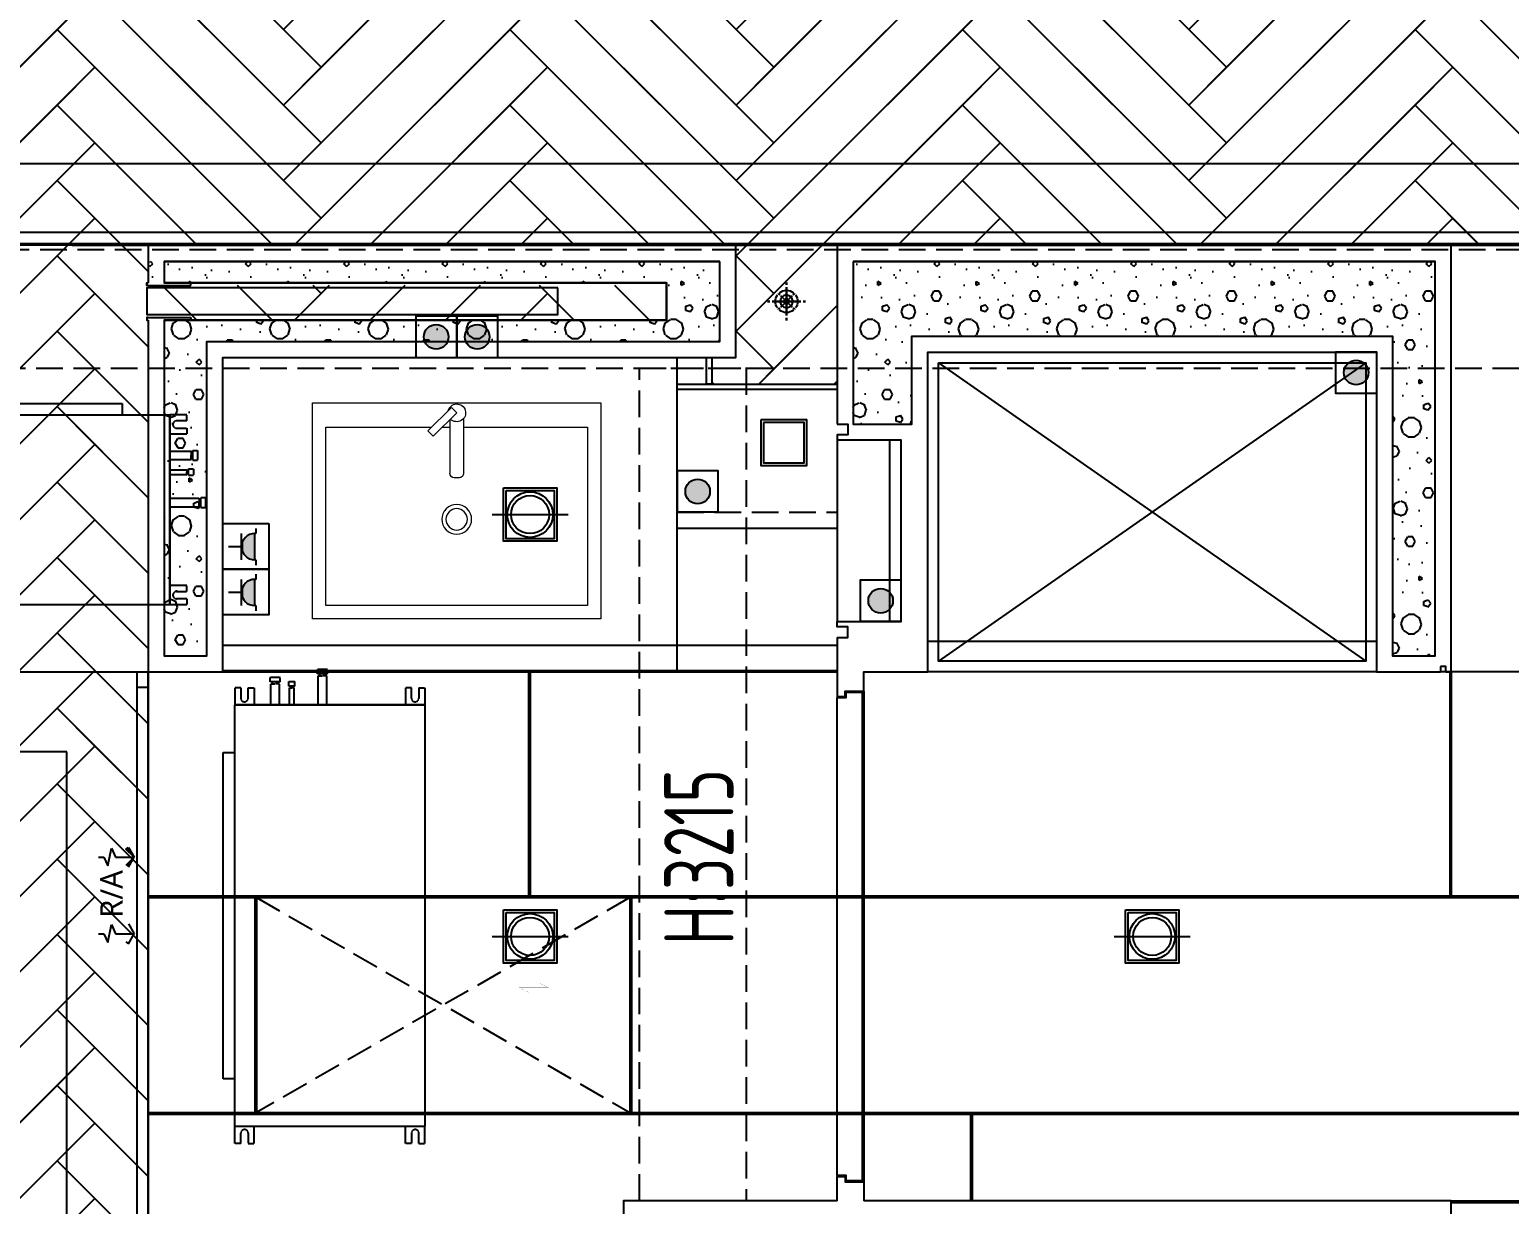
# Model space of a CAD drawing. Header units: millimetres. Extents: x -108767 to 78913, y -380878 to 1470.
# Drawn here: x -48293 to -45519, y -191459 to -189256 of the extents above; entities that cross this region are included whole.
import ezdxf
from ezdxf.enums import TextEntityAlignment as Align
from ezdxf.xclip import XClip

# ---------------------------------------------------------------- set-up
doc = ezdxf.new("R2010")
doc.units = ezdxf.units.MM
doc.header["$LTSCALE"] = 10
doc.header["$XCLIPFRAME"] = 0
for name, pattern in [('__DASH', [0.35, 0.25, -0.1]), ('DASH', [0.35, 0.25, -0.1]), ('DOTE', [2.42, 2, -0.2, 0.02, -0.2])]:
    doc.linetypes.add(name, pattern=pattern)
for name, color, linetype in [('NW-01-wall(原有墙体)', 255, 'Continuous'), ('NW-01wall(新墙体)', 140, 'Continuous'), ('NW-01梁', 4, 'Continuous'), ('NW-02-fix(到顶家具)', 54, 'Continuous'), ('NW-02-light(平面灯具)', 12, 'Continuous'), ('NW-02-厨卫具', 44, 'Continuous'), ('NW-02-玻璃隔断', 145, 'Continuous'), ('NW-02-石材完成线', 153, 'Continuous'), ('NW-03-地面铺装', 8, 'Continuous'), ('NW-04-light(天花灯具)', 1, 'Continuous'), ('NW-04-天花造型粗线', 163, 'Continuous'), ('NW-door(门扇)', 12, 'Continuous'), ('NW-完成面（用于平面）', 43, 'Continuous'), ('NW-强弱电插座', 223, 'Continuous'), ('NW-强电插座', 223, 'Continuous'), ('NW-暖通设备', 161, 'Continuous'), ('NW-暖通风口', 33, 'Continuous'), ('PM-26地漏', 4, 'Continuous'), ('平面图', 7, 'Continuous')]:
    doc.layers.add(name, color=color, linetype=linetype)
doc.styles.add('TSSD_REIN', font='tssdeng.shx', dxfattribs={"width": 0.7, "bigfont": 'hztxt.shx'})
doc.styles.add('宋体', font='', dxfattribs={"width": 0.8})
doc.styles.add('黑体', font='', dxfattribs={"width": 0.8, "height": 3})
doc.styles.get('宋体').set_extended_font_data('SimSun')
doc.styles.get('黑体').set_extended_font_data('Microsoft YaHei')
doc.linetypes.add('铝质LED灯条', pattern='A,12.7,-5.08,["AL.LED",宋体,S=2.54,R=0,X=-2.54,Y=-1.27],-10', length=27.78)
pattern_1 = [(0, (54.42, -56.26), (92.2296, 184.45919), [0, -184.45919]), (0, (-53.5, -81.16), (92.2296, 184.45919), [0, -184.45919]), (0, (6.46, -83), (92.2296, 184.45919), [0, -184.45919]), (0, (71.94, -28.6), (92.2296, 184.45919), [0, -184.45919]), (0, (-4.61, -92.23), (92.2296, 184.45919), [0, -184.45919]), (0, (90.39, 87.62), (92.2296, 184.45919), [0, -184.45919]), (0, (34.12, 72.86), (92.2296, 184.45919), [0, -184.45919]), (0, (63.64, 49.8), (92.2296, 184.45919), [0, -184.45919]), (0, (-86.7, 46.11), (92.2296, 184.45919), [0, -184.45919]), (0, (3.69, 37.81), (92.2296, 184.45919), [0, -184.45919]), (0, (-31.36, -9.22), (92.2296, 184.45919), [0, -184.45919]), (0, (-29.51, -78.4), (92.2296, 184.45919), [0, -184.45919]), (0, (39.66, -85.77), (92.2296, 184.45919), [0, -184.45919]), (0, (90.39, -4.61), (92.2296, 184.45919), [0, -184.45919]), (0, (-82.08, -33.2), (92.2296, 184.45919), [0, -184.45919]), (0, (-66.4, -1.84), (92.2296, 184.45919), [0, -184.45919]), (0, (5.53, -14.76), (92.2296, 184.45919), [0, -184.45919]), (0, (-20.29, -41.5), (92.2296, 184.45919), [0, -184.45919]), (0, (-35.05, 19.37), (92.2296, 184.45919), [0, -184.45919]), (0, (-11.99, 88.54), (92.2296, 184.45919), [0, -184.45919]), (0, (-74.7, -71.94), (92.2296, 184.45919), [0, -184.45919]), (0, (26.75, 50.73), (92.2296, 184.45919), [0, -184.45919]), (0, (-59.03, 53.5), (92.2296, 184.45919), [0, -184.45919]), (0, (-73.78, 77.47), (92.2296, 184.45919), [0, -184.45919]), (130.601294, (79.054, 29.865), (-461.1479683, 553.37757044), [8.09824, -3393.1611]), (18.434949, (65.878, 33.378), (461.1479726, 184.4591883), [8.33302, -1158.28932]), (90, (65.88, 25.47), (92.229595, 184.45919), [7.9054, -361.01297]), (161.565051, (73.784, 22.838), (-461.1479766, 184.459176), [8.33302, -1158.28932]), (53.130102, (73.784, 22.838), (92.229595, 184.459189), [8.78377, -913.51216]), (135, (80.81, -71.15), (-92.229606, 184.459177), [7.45328, -514.2761]), (45, (70.27, -71.15), (92.229594, 184.459189), [7.45328, -514.2761]), (135, (75.54, -76.42), (-92.229606, 184.459177), [7.45328, -514.2761]), (45, (75.54, -76.42), (92.229594, 184.459189), [7.45328, -514.2761]), (116.56505, (-7.9, 52.7), (-1e-05, 368.91837), [9.82055, -196.41107]), (180, (-12.3, 61.49), (-92.2296, 184.45919), [10.54053, -173.91866]), (63.43495, (-27.23, 52.7), (1e-07, 368.91838), [9.82055, -196.41107]), (116.56505, (-22.84, 43.92), (-1e-05, 368.91837), [9.82055, -196.41107]), (0, (-22.84, 43.92), (92.2296, 184.45919), [10.54053, -173.91866]), (63.43495, (-12.3, 43.92), (1e-07, 368.91838), [9.82055, -196.41107]), (107.102728, (61.4864, -9.662), (-276.6887736, 922.29594868), [11.94722, -5005.8852]), (143.972626, (57.973, 1.757), (-1752.362276, 1291.2143235), [11.94722, -2496.96889]), (180, (48.31, 8.78), (-92.2296, 184.45919), [11.4189, -173.04028]), (36.027373, (27.23, 1.757), (1752.3622853, 1291.2143111), [11.94722, -2496.96889]), (71.565051, (23.716, -8.784), (276.6887854, 922.2959447), [11.11069, -1155.51165]), (107.102728, (27.23, -20.203), (-276.6887736, 922.29594868), [11.94722, -5005.8852]), (143.972626, (36.892, -27.23), (-1752.362276, 1291.2143235), [11.94722, -2496.96889]), (0, (36.9, -27.23), (92.2296, 184.45919), [11.4189, -173.04028]), (36.027373, (48.311, -27.23), (1752.3622853, 1291.2143111), [11.94722, -2496.96889]), (71.565051, (57.973, -20.203), (276.6887854, 922.2959447), [11.11069, -1155.51165]), (150.255118, (63.243, 76.419), (-276.6887842, 184.4591867), [7.0817, -1480.07582]), (90, (57.09, 72.905), (92.229595, 184.45919), [7.02702, -361.89135]), (29.744881, (57.095, 72.905), (276.6887837, 184.4591882), [7.0817, -1480.07582]), (116.56505, (20.2, -54.46), (-1e-05, 368.91837), [9.82055, -196.41107]), (168.690067, (15.81, -45.676), (-830.0663521, 184.4591846), [8.95772, -1872.16411]), (41.185925, (0, -50.0675), (2305.7398558, 2029.05106764), [9.33728, -3912.31871]), (90, (0, -58.85), (92.229595, 184.45919), [8.78377, -360.1346]), (138.814074, (7.027, -65), (-2305.7398288, 2029.0510983), [9.33728, -3912.31871]), (16.699244, (7.027, -65), (3043.57661373, 922.29594078), [9.17053, -3842.45037]), (60.945396, (15.811, -62.365), (92.22959487, 184.45918847), [9.04345, -3789.20364]), (109.983106, (-57.0945, 22.838), (-461.14797504, 1291.2143218), [10.28114, -4307.79774]), (155.556045, (-60.608, 32.5), (-1198.98473437, 553.3775561), [10.61347, -4447.04414]), (24.4439547, (-79.932, 32.5), (1198.9847304, 553.37756493), [10.61347, -4447.04414]), (70.0168934, (-83.446, 22.838), (461.1479747, 1291.214322), [10.28114, -4307.79774]), (109.983106, (-79.932, 13.176), (-461.14797504, 1291.2143218), [10.28114, -4307.79774]), (160.016893, (-70.27, 9.662), (-461.1479749, 184.4591814), [10.28114, -2148.75827]), (19.9831065, (-70.27, 9.662), (461.147972, 184.4591895), [10.28114, -2148.75827]), (70.0168934, (-60.608, 13.176), (461.1479747, 1291.214322), [10.28114, -4307.79774]), (122.005383, (11.419, 6.149), (-92.2296072, 184.4591801), [8.2866, -1731.89791]), (18.434949, (-0.878, 10.54), (461.1479726, 184.4591883), [8.33302, -1158.28932]), (90, (-0.88, 2.635), (92.229595, 184.45919), [7.9054, -361.01297]), (161.565051, (7.027, 0), (-461.1479766, 184.459176), [8.33302, -1158.28932]), (54.462322, (7.027, 0), (645.6071612, 922.2959445), [7.55608, -3165.99978]), (116.56505, (-42.16, -38.65), (-1e-05, 368.91837), [9.82055, -196.41107]), (180, (-46.55, -29.86), (-92.2296, 184.45919), [9.66215, -174.79703]), (59.036243, (-61.486, -38.649), (92.2295948, 184.4591881), [10.24355, -2140.9016]), (120.963756, (-56.216, -47.432), (-92.2296071, 184.4591806), [10.24355, -2140.9016]), (0, (-56.22, -47.43), (92.2296, 184.45919), [9.66215, -174.79703]), (63.43495, (-46.55, -47.43), (1e-07, 368.91838), [9.82055, -196.41107])]

# ---------------------------------------------------------------- blocks, each defined once
blk = doc.blocks.new('2.7_B-001')
at = {"layer": 'NW-02-厨卫具', "lineweight": 15}
for p, q in [((30, 0), (-30, 0)), ((-30, 0), (-30, -45)), ((30, -45), (30, 0)), ((-30, -45), (30, -45))]:
    blk.add_line(p, q, dxfattribs=at)
at = {"layer": 'NW-02-厨卫具', "color": 8, "lineweight": 5}
for p, q in [((1.07, -1.01), (-0.02, -2.11)), ((-0.02, -2.11), (4.91, -6.94)), ((1.07, -1.01), (6, -5.84)), ((-1.44, -3.3), (-1.44, -14.7)), ((1.44, -3.54), (1.44, -14.7)), ((3, -5.07), (1.44, -5.07)), ((4.91, -6.94), (6, -5.84)), ((-0.52, -15.62), (0.52, -15.62))]:
    blk.add_line(p, q, dxfattribs=at)
at = {"layer": 'NW-02-厨卫具', "lineweight": 5}
for p, q in [((-1.44, -5.07), (-27.24, -5.07)), ((-27.24, -5.07), (-27.24, -42.24)), ((27.24, -5.07), (5.22, -5.07)), ((27.24, -42.24), (27.24, -5.07)), ((-27.24, -42.24), (27.24, -42.24))]:
    blk.add_line(p, q, dxfattribs=at)
at = {"layer": 'NW-02-厨卫具', "color": 8, "lineweight": 5}
for centre, major_axis, start_param, end_param in [((-0.02, -2.11), (1.31, -1.31), 0.995082, 6.293156), ((-0.52, -14.7), (0.652, 0.652), 2.356194, 3.926991), ((0.52, -14.7), (0.652, 0.652), 3.926991, 5.497787), ((0, -24.3), (2.2, 2.2), 4.712389, 10.995574), ((0, -24.3), (1.58, 1.58), 4.712389, 10.995574)]:
    blk.add_ellipse(centre, major_axis=major_axis, ratio=1, start_param=start_param, end_param=end_param, dxfattribs=at)
blk = doc.blocks.new('A$C640C06CE')
at = {"linetype": 'Continuous'}
for p, q in [((0, 611), (0, 534)), ((0, 534), (0, 611)), ((-243, 243), (-213, 213)), ((-213, 213), (-243, 243)), ((-182, 182), (-31, 31)), ((-31, 31), (-182, 182)), ((0, 458), (0, 78)), ((0, 78), (0, 458)), ((31, 31), (182, 182)), ((182, 182), (31, 31)), ((213, 213), (243, 243)), ((243, 243), (213, 213)), ((611, 0), (534, 0)), ((534, 0), (611, 0)), ((-611, 0), (-534, 0)), ((-534, 0), (-611, 0)), ((-458, 0), (-78, 0)), ((-78, 0), (-458, 0)), ((-243, -243), (-213, -213)), ((-213, -213), (-243, -243)), ((-182, -182), (-31, -31)), ((-31, -31), (-182, -182)), ((0, -78), (0, -458)), ((0, -458), (0, -78)), ((31, -31), (182, -182)), ((182, -182), (31, -31)), ((78, 0), (458, 0)), ((458, 0), (78, 0)), ((213, -213), (243, -243)), ((243, -243), (213, -213)), ((0, -534), (0, -611)), ((0, -611), (0, -534))]:
    blk.add_line(p, q, dxfattribs=at)
at = {"linetype": 'Continuous', "extrusion": (0, 0, -1)}
for major_axis, start_param, end_param in [((-358, 1), -0.003333, 0.613772), ((349, 78), 4.06277, 4.162216), ((349, 78), 4.06277, 4.162216), ((-358, 0), 0.888621, 2.252972), ((78.3, 0), 0.000513, 6.283698), ((78.3, 1), 3.385592, 4.494095), ((-39.1, 0.4), 3.131185, 9.41437), ((39.1, 0.4), 3.382419, 4.490922), ((-39.1, 0.4), 1.792263, 2.900766), ((-78.3, 1), 1.78909, 2.897593), ((-349, 78), 2.120969, 2.220415), ((-349, 78), 2.120969, 2.220415), ((358, 1), -0.613772, 0.003333), ((358, 1), 2.52782, 3.144925), ((-349, 78), -1.020623, -0.921177), ((-349, 78), -1.020623, -0.921177), ((-358, 0), 4.030214, 5.394564), ((-78.3, 1), -1.352502, -0.243999), ((-39.1, 0.4), -1.349329, -0.240826), ((39.1, 0.4), 0.240826, 1.349329), ((78.3, 1), 0.243999, 1.352502), ((349, 78), 0.921177, 1.020623), ((349, 78), 0.921177, 1.020623), ((-358, 1), 3.13826, 3.755365)]:
    blk.add_ellipse((0, 0), major_axis=major_axis, ratio=1, start_param=start_param, end_param=end_param, dxfattribs=at)
at = {"linetype": 'Continuous'}
for major_axis, start_param, end_param in [((-171, 105), 0.467757, 0.567203), ((-171, 105), 0.467757, 0.567203), ((-144, 140), -0.014456, 0.602649), ((-141, 143), -0.608759, 0.008346), ((-32.1, 30.1), 3.109878, 9.393063), ((-32.1, 30.1), 0.2, 1.308503), ((-14.8, 16.2), 3.186593, 9.469778), ((-31, 31.2), -1.336602, -0.228099), ((-15.1, 16), 0.25847, 1.366973), ((-146, 139), -0.825662, -0.726216), ((-146, 139), -0.825662, -0.726216), ((-16.1, 15), -1.374959, -0.266456), ((-15.1, 16), 3.400063, 4.508566), ((-143, 142), 4.028499, 5.392849), ((-32.1, 30.1), 3.341592, 4.450095), ((-171, 105), 3.609349, 3.708795), ((-171, 105), 3.609349, 3.708795), ((-143, 142), 0.886906, 2.251257), ((-31, 31.2), 1.804991, 2.913494), ((-16.1, 15), 1.766633, 2.875136), ((-146, 139), 2.315931, 2.415377), ((-146, 139), 2.315931, 2.415377), ((-141, 143), 2.532833, 3.149938), ((-144, 140), 3.127137, 3.744242)]:
    blk.add_ellipse((0, 0), major_axis=major_axis, ratio=1, start_param=start_param, end_param=end_param, dxfattribs=at)
blk = doc.blocks.new('*U240')
at = {"layer": 'NW-04-light(天花灯具)', "xscale": 0.004891755631052408, "yscale": 0.004891755631052408, "zscale": 0.004891755631052408, "rotation": 180}
blk.add_blockref('A$C640C06CE', (150846.46, -14076.76), dxfattribs=at)
blk = doc.blocks.new('嵌入式射灯1')
at = {"color": 250, "linetype": 'DOTE', "ltscale": 30}
blk.add_line((0, 100), (0, -100), dxfattribs=at)
blk.add_lwpolyline([(-100, 0, 0, 0, 0), (100, 0, 30, 0, 0), (154.9, 0, 0, 0, 0)], format="xyseb", dxfattribs=at)
blk.add_circle((0, 0), 60)
at = {"color": 250}
blk.add_circle((0, 0), 50, dxfattribs=at)
blk = doc.blocks.new('*U241')
at = {"layer": 'NW-04-light(天花灯具)', "color": 1, "ltscale": 15}
blk.add_lwpolyline([(150844.17, -14074.61), (150848.37, -14074.61), (150848.37, -14078.82), (150844.17, -14078.82)], close=True, dxfattribs=at)
at = {"layer": 'NW-04-light(天花灯具)', "color": 8, "ltscale": 15}
blk.add_lwpolyline([(150844.38, -14074.82), (150848.16, -14074.82), (150848.16, -14078.61), (150844.38, -14078.61)], close=True, dxfattribs=at)
at = {"layer": 'NW-04-light(天花灯具)', "color": 1, "linetype": 'DASH', "ltscale": 15, "xscale": 0.03000000000000001, "yscale": 0.03000000000000001, "zscale": 0.03000000000000001, "rotation": 90.00000000027025}
blk.add_blockref('嵌入式射灯1', (150846.27, -14076.71), dxfattribs=at)
blk = doc.blocks.new('fdsaghfjkd')
at = {"layer": 'NW-暖通风口', "color": 250, "linetype": '__DASH', "ltscale": 0.5}
for p, q in [((-474.8, -12.6), (-474.8, 0)), ((-474.8, 0), (-439.2, 0)), ((-439.2, -396.2), (-439.2, 0)), ((-439.2, 0), (439.2, 0)), ((-340.1, 0), (-340.1, 23.8)), ((-340.1, 23.8), (340.1, 23.8)), ((340.1, 23.8), (340.1, 0)), ((439.2, 0), (439.2, -396.2)), ((439.2, -396.2), (439.2, 0)), ((474.8, 0), (439.2, 0)), ((474.8, -12.6), (474.8, 0)), ((-474.8, -12.6), (-453.4, -12.6)), ((-453.4, -28), (-474.8, -28)), ((-474.8, -28), (-474.8, -40.6)), ((474.8, -12.6), (453.4, -12.6)), ((453.4, -28), (474.8, -28)), ((474.8, -28), (474.8, -40.6)), ((-474.8, -40.6), (-439.2, -40.6)), ((474.8, -40.6), (439.2, -40.6)), ((439.2, -75.5), (483.4, -75.5)), ((483.4, -75.5), (483.4, -84.4)), ((483.4, -78.5), (487.3, -78.5)), ((483.4, -93.3), (483.4, -84.4)), ((483.4, -90.2), (487.3, -90.2)), ((487.3, -94.7), (487.3, -74.1)), ((487.3, -74.1), (496.6, -74.1)), ((496.6, -74.1), (497.1, -74.6)), ((497.1, -74.6), (497.1, -94.1)), ((439.2, -93.3), (483.4, -93.3)), ((439.2, -114.3), (474.5, -114.3)), ((474.5, -114.3), (474.5, -119.2)), ((474.5, -117.3), (478.4, -117.3)), ((474.5, -124.1), (474.5, -119.2)), ((474.5, -121.1), (478.4, -121.1)), ((478.4, -125.5), (478.4, -112.8)), ((478.4, -112.8), (487.7, -112.8)), ((487.3, -94.7), (496.6, -94.7)), ((487.7, -112.8), (488.2, -113.4)), ((488.2, -113.4), (488.2, -125)), ((496.6, -94.7), (497.1, -94.1)), ((439.2, -124.1), (474.5, -124.1)), ((478.4, -125.5), (487.7, -125.5)), ((487.7, -125.5), (488.2, -125)), ((439.2, -174), (500.1, -174)), ((500.1, -174), (500.1, -182.9)), ((500.1, -177), (504, -177)), ((500.1, -191.8), (500.1, -182.9)), ((504, -193.2), (504, -172.6)), ((504, -172.6), (513.3, -172.6)), ((513.3, -172.6), (513.8, -173.1)), ((513.8, -173.1), (513.8, -192.6)), ((439.2, -191.8), (500.1, -191.8)), ((500.1, -188.7), (504, -188.7)), ((504, -193.2), (513.3, -193.2)), ((513.3, -193.2), (513.8, -192.6)), ((-474.8, -368.2), (-474.8, -355.6)), ((-474.8, -355.6), (-439.2, -355.6)), ((-453.4, -368.2), (-474.8, -368.2)), ((474.8, -355.6), (439.2, -355.6)), ((453.4, -368.2), (474.8, -368.2)), ((474.8, -368.2), (474.8, -355.6)), ((-474.8, -383.7), (-474.8, -396.2)), ((-474.8, -383.7), (-453.4, -383.7)), ((-474.8, -396.2), (-439.2, -396.2)), ((439.2, -396.2), (-439.2, -396.2)), ((474.8, -396.2), (439.2, -396.2)), ((474.8, -383.7), (453.4, -383.7)), ((474.8, -383.7), (474.8, -396.2))]:
    blk.add_line(p, q, dxfattribs=at)
for centre, start, end in [((-453.4, -20.3), 270, 90), ((453.4, -20.3), 90, 270), ((-453.4, -375.9), 270, 90), ((453.4, -375.9), 90, 270)]:
    blk.add_arc(centre, 7.74, start, end, dxfattribs=at)
blk = doc.blocks.new('_LINKPT1')
blk.add_line((0, 0), (0, 0))
blk = doc.blocks.new('单相二三极安全插座')
at = {"linetype": 'Continuous'}
for p, q in [((-33.3, 49.9), (-23.8, 49.9)), ((-23.8, 49.9), (-23.8, 47.5)), ((-23.8, 47.5), (23.8, 47.5)), ((23.8, 49.9), (23.8, 47.5)), ((23.8, 49.9), (33.3, 49.9)), ((23.8, 23.8), (-23.8, 23.8)), ((0, 23.8), (0, 0))]:
    blk.add_line(p, q, dxfattribs=at)
blk.add_arc((0, 47.5), 23.8, 180, 0, dxfattribs=at)
for points in [[(20.6, 35.7), (-20.6, 35.7), (23.8, 47.5), (-23.8, 47.5)], [(11.9, 27), (-11.9, 27), (20.6, 35.7), (-20.6, 35.7)], [(0, 23.8), (0, 23.8), (11.9, 27), (-11.9, 27)]]:
    blk.add_solid(points, dxfattribs=at)
at = {"linetype": 'Continuous', "xscale": 0.0950808586651788, "yscale": 0.0950808586651788, "zscale": 0.0950808586651788}
blk.add_blockref('_LINKPT1', (0, 0), dxfattribs=at)
blk = doc.blocks.new('*U125')
at = {"layer": 'NW-强电插座', "elevation": 0}
blk.add_lwpolyline([(182.9, 2064.7), (268.9, 2064.7), (268.9, 1978.7), (182.9, 1978.7), (182.9, 2064.7)], dxfattribs=at)
at = {"layer": 'NW-强电插座', "xscale": 1.03544, "yscale": 1.03544, "zscale": 1.03544}
blk.add_blockref('单相二三极安全插座', (226.8, 1989.1), dxfattribs=at)
blk = doc.blocks.new('*U61')
h = blk.add_hatch(color=256)
h.dxf.hatch_style = 1
edge = h.paths.add_edge_path()
edge.add_arc((0, 40), 30, 0, 360)
blk.add_lwpolyline([(-50, -10), (50, -10), (50, 90), (-50, 90)], close=True)
blk.add_circle((0, 40), 30)
blk = doc.blocks.new('*U264')
at = {"layer": 'NW-强电插座', "xscale": 0.7704166666280803, "yscale": 0.7704166666280803, "zscale": 0.7704166666280803}
blk.add_blockref('*U61', (225.9, 1986.4), dxfattribs=at)
blk = doc.blocks.new('GSGFFSD')
at = {"layer": 'NW-03-地面铺装', "color": 250}
for points in [[(-47817.4, -189255.8), (-47746.7, -189326.5), (-47322.4, -188902.2), (-47393.1, -188831.5)], [(-46968.8, -189255.8), (-46898.1, -189326.5), (-46473.9, -188902.2), (-46544.6, -188831.5)], [(-46120.3, -189255.8), (-46049.6, -189326.5), (-45625.3, -188902.2), (-45696, -188831.5)], [(-47817.4, -189397.2), (-47746.7, -189326.5), (-48170.9, -188902.2), (-48241.6, -188972.9)], [(-46968.8, -189397.2), (-46898.1, -189326.5), (-47322.4, -188902.2), (-47393.1, -188972.9)], [(-46120.3, -189397.2), (-46049.6, -189326.5), (-46473.9, -188902.2), (-46544.6, -188972.9)], [(-47817.4, -189397.2), (-47746.7, -189467.9), (-47322.4, -189043.6), (-47393.1, -188972.9)], [(-46968.8, -189397.2), (-46898.1, -189467.9), (-46473.9, -189043.6), (-46544.6, -188972.9)], [(-46120.3, -189397.2), (-46049.6, -189467.9), (-45625.3, -189043.6), (-45696, -188972.9)], [(-47817.4, -189538.6), (-47746.7, -189467.9), (-48170.9, -189043.6), (-48241.6, -189114.3)], [(-46968.8, -189538.6), (-46898.1, -189467.9), (-47322.4, -189043.6), (-47393.1, -189114.3)], [(-46120.3, -189538.6), (-46049.6, -189467.9), (-46473.9, -189043.6), (-46544.6, -189114.3)], [(-45271.8, -189538.6), (-45201.1, -189467.9), (-45625.3, -189043.6), (-45696, -189114.3)], [(-48665.9, -189538.6), (-48595.2, -189609.3), (-48170.9, -189185.1), (-48241.6, -189114.3)], [(-47817.4, -189538.6), (-47746.7, -189609.3), (-47322.4, -189185.1), (-47393.1, -189114.3)], [(-46968.8, -189538.6), (-46898.1, -189609.3), (-46473.9, -189185.1), (-46544.6, -189114.3)], [(-46120.3, -189538.6), (-46049.6, -189609.3), (-45625.3, -189185.1), (-45696, -189114.3)], [(-47817.4, -189680), (-47746.7, -189609.3), (-48170.9, -189185.1), (-48241.6, -189255.8)], [(-46968.8, -189680), (-46898.1, -189609.3), (-47322.4, -189185.1), (-47393.1, -189255.8)], [(-46120.3, -189680), (-46049.6, -189609.3), (-46473.9, -189185.1), (-46544.6, -189255.8)], [(-45271.8, -189680), (-45201.1, -189609.3), (-45625.3, -189185.1), (-45696, -189255.8)], [(-48665.9, -189680), (-48595.2, -189750.7), (-48170.9, -189326.5), (-48241.6, -189255.8)], [(-47817.4, -189680), (-47746.7, -189750.7), (-47322.4, -189326.5), (-47393.1, -189255.8)], [(-46968.8, -189680), (-46898.1, -189750.7), (-46473.9, -189326.5), (-46544.6, -189255.8)], [(-46120.3, -189680), (-46049.6, -189750.7), (-45625.3, -189326.5), (-45696, -189255.8)], [(-47817.4, -189821.4), (-47746.7, -189750.7), (-48170.9, -189326.5), (-48241.6, -189397.2)], [(-46968.8, -189821.4), (-46898.1, -189750.7), (-47322.4, -189326.5), (-47393.1, -189397.2)], [(-46120.3, -189821.4), (-46049.6, -189750.7), (-46473.9, -189326.5), (-46544.6, -189397.2)], [(-45271.8, -189821.4), (-45201.1, -189750.7), (-45625.3, -189326.5), (-45696, -189397.2)], [(-48665.9, -189821.4), (-48595.2, -189892.2), (-48170.9, -189467.9), (-48241.6, -189397.2)], [(-47817.4, -189821.4), (-47746.7, -189892.2), (-47322.4, -189467.9), (-47393.1, -189397.2)], [(-46968.8, -189821.4), (-46898.1, -189892.2), (-46473.9, -189467.9), (-46544.6, -189397.2)], [(-46120.3, -189821.4), (-46049.6, -189892.2), (-45625.3, -189467.9), (-45696, -189397.2)], [(-47817.4, -189962.9), (-47746.7, -189892.2), (-48170.9, -189467.9), (-48241.6, -189538.6)], [(-46968.8, -189962.9), (-46898.1, -189892.2), (-47322.4, -189467.9), (-47393.1, -189538.6)], [(-46120.3, -189962.9), (-46049.6, -189892.2), (-46473.9, -189467.9), (-46544.6, -189538.6)], [(-45271.8, -189962.9), (-45201.1, -189892.2), (-45625.3, -189467.9), (-45696, -189538.6)], [(-48665.9, -189962.9), (-48595.2, -190033.6), (-48170.9, -189609.3), (-48241.6, -189538.6)], [(-47817.4, -189962.9), (-47746.7, -190033.6), (-47322.4, -189609.3), (-47393.1, -189538.6)], [(-46968.8, -189962.9), (-46898.1, -190033.6), (-46473.9, -189609.3), (-46544.6, -189538.6)], [(-46120.3, -189962.9), (-46049.6, -190033.6), (-45625.3, -189609.3), (-45696, -189538.6)], [(-47817.4, -190104.3), (-47746.7, -190033.6), (-48170.9, -189609.3), (-48241.6, -189680)], [(-46968.8, -190104.3), (-46898.1, -190033.6), (-47322.4, -189609.3), (-47393.1, -189680)], [(-46120.3, -190104.3), (-46049.6, -190033.6), (-46473.9, -189609.3), (-46544.6, -189680)], [(-45271.8, -190104.3), (-45201.1, -190033.6), (-45625.3, -189609.3), (-45696, -189680)], [(-48665.9, -190104.3), (-48595.2, -190175), (-48170.9, -189750.7), (-48241.6, -189680)], [(-47817.4, -190104.3), (-47746.7, -190175), (-47322.4, -189750.7), (-47393.1, -189680)], [(-46968.8, -190104.3), (-46898.1, -190175), (-46473.9, -189750.7), (-46544.6, -189680)], [(-47817.4, -190245.7), (-47746.7, -190175), (-48170.9, -189750.7), (-48241.6, -189821.4)], [(-46968.8, -190245.7), (-46898.1, -190175), (-47322.4, -189750.7), (-47393.1, -189821.4)], [(-48665.9, -190245.7), (-48595.2, -190316.4), (-48170.9, -189892.2), (-48241.6, -189821.4)], [(-46968.8, -190245.7), (-46898.1, -190316.4), (-46473.9, -189892.2), (-46544.6, -189821.4)], [(-47817.4, -190387.1), (-47746.7, -190316.4), (-48170.9, -189892.2), (-48241.6, -189962.9)], [(-46968.8, -190387.1), (-46898.1, -190316.4), (-47322.4, -189892.2), (-47393.1, -189962.9)], [(-48665.9, -190387.1), (-48595.2, -190457.8), (-48170.9, -190033.6), (-48241.6, -189962.9)], [(-47817.4, -190528.6), (-47746.7, -190457.8), (-48170.9, -190033.6), (-48241.6, -190104.3)], [(-48665.9, -190528.6), (-48595.2, -190599.3), (-48170.9, -190175), (-48241.6, -190104.3)], [(-47817.4, -190670), (-47746.7, -190599.3), (-48170.9, -190175), (-48241.6, -190245.7)], [(-48665.9, -190670), (-48595.2, -190740.7), (-48170.9, -190316.4), (-48241.6, -190245.7)], [(-47817.4, -190811.4), (-47746.7, -190740.7), (-48170.9, -190316.4), (-48241.6, -190387.1)], [(-48665.9, -190811.4), (-48595.2, -190882.1), (-48170.9, -190457.8), (-48241.6, -190387.1)], [(-47817.4, -190952.8), (-47746.7, -190882.1), (-48170.9, -190457.8), (-48241.6, -190528.6)], [(-48665.9, -190952.8), (-48595.2, -191023.5), (-48170.9, -190599.3), (-48241.6, -190528.6)], [(-47817.4, -191094.2), (-47746.7, -191023.5), (-48170.9, -190599.3), (-48241.6, -190670)], [(-48665.9, -191094.2), (-48595.2, -191164.9), (-48170.9, -190740.7), (-48241.6, -190670)], [(-47817.4, -191235.7), (-47746.7, -191164.9), (-48170.9, -190740.7), (-48241.6, -190811.4)], [(-48665.9, -191235.7), (-48595.2, -191306.4), (-48170.9, -190882.1), (-48241.6, -190811.4)], [(-47817.4, -191377.1), (-47746.7, -191306.4), (-48170.9, -190882.1), (-48241.6, -190952.8)], [(-48665.9, -191377.1), (-48595.2, -191447.8), (-48170.9, -191023.5), (-48241.6, -190952.8)], [(-47817.4, -191518.5), (-47746.7, -191447.8), (-48170.9, -191023.5), (-48241.6, -191094.2)], [(-48665.9, -191518.5), (-48595.2, -191589.2), (-48170.9, -191164.9), (-48241.6, -191094.2)], [(-47817.4, -191659.9), (-47746.7, -191589.2), (-48170.9, -191164.9), (-48241.6, -191235.7)], [(-48665.9, -191659.9), (-48595.2, -191730.6), (-48170.9, -191306.4), (-48241.6, -191235.7)], [(-47817.4, -191801.3), (-47746.7, -191730.6), (-48170.9, -191306.4), (-48241.6, -191377.1)], [(-48665.9, -191801.3), (-48595.2, -191872.1), (-48170.9, -191447.8), (-48241.6, -191377.1)], [(-47817.4, -191942.8), (-47746.7, -191872.1), (-48170.9, -191447.8), (-48241.6, -191518.5)]]:
    blk.add_lwpolyline(points, close=True, dxfattribs=at)

msp = doc.modelspace()

# ---------------------------------------------------------------- hatches: boundary and pattern name
at = {"layer": 'NW-暖通风口'}
for points in [[(-48097.6, -190808), (-48112.7, -190792.9), (-48108.2, -190789.5)], [(-48097.6, -190808), (-48112.7, -190823.1), (-48108.2, -190826.5)]]:
    msp.add_hatch(color=256, dxfattribs=at).paths.add_polyline_path(points)
at = {"layer": '平面图'}
h = msp.add_hatch(dxfattribs=at)
h.set_pattern_fill('14砌块砖隔墙', color=250, scale=184.459189, style=0, pattern_type=2)
h.set_pattern_definition(pattern_1)
h.paths.add_polyline_path([(-48069.9, -189730.5), (-47099.4, -189730.5), (-47099.4, -189800.5), (-48040.9, -189800.5), (-48040.9, -190430.5), (-47960.9, -190430.5), (-47960.9, -189840.5), (-46999.4, -189840.5), (-46999.4, -189690.5), (-48069.9, -189690.5)])
h = msp.add_hatch(dxfattribs=at)
h.set_pattern_fill('14砌块砖隔墙', color=250, scale=184.459189, style=0, pattern_type=2)
h.set_pattern_definition(pattern_1)
h.paths.add_polyline_path([(-45657.9, -189690.5), (-46749.4, -189690.5), (-46749.4, -189830.5), (-46749.4, -189995.5), (-46639.4, -189995.5), (-46639.4, -189830.5), (-45737.9, -189830.5), (-45737.9, -190430.5), (-45657.9, -190430.5), (-45657.9, -189830.5)])

# ---------------------------------------------------------------- linework, layer by layer
at = {"layer": 'NW-01-wall(原有墙体)'}
for points in [[(-48040.9, -189690.5), (-46999.4, -189690.5)], [(-46749.4, -189690.5), (-45657.9, -189690.5)], [(-48040.9, -189800.5), (-47099.4, -189800.5), (-47099.4, -189730.5), (-48040.9, -189730.5)]]:
    msp.add_lwpolyline(points, dxfattribs=at)
at = {"layer": 'NW-01wall(新墙体)'}
msp.add_lwpolyline([(-46999.4, -189690.5), (-48040.9, -189690.5), (-48040.9, -189730.5), (-47099.4, -189730.5), (-47099.4, -189800.5), (-48040.9, -189800.5), (-48040.9, -190430.5), (-47960.9, -190430.5), (-47960.9, -189840.5), (-46999.4, -189840.5), (-46999.4, -189690.5)], dxfattribs=at)
msp.add_lwpolyline([(-46749.4, -189690.5), (-46749.4, -189995.5), (-46639.4, -189995.5), (-46639.4, -189830.5), (-45737.9, -189830.5), (-45737.9, -190430.5), (-45657.9, -190430.5), (-45657.9, -189830.5), (-45657.9, -189690.5)], close=True, dxfattribs=at)
at = {"layer": 'NW-01梁', "linetype": 'DASH', "ltscale": 20}
for points in [[(-44723.9, -189668.5), (-48910.9, -189668.5), (-48910.9, -189890.5), (-44723.9, -189890.5)], [(-47149.9, -189890.5), (-46949.9, -189890.5), (-46949.9, -191452.5), (-47149.9, -191452.5)]]:
    msp.add_lwpolyline(points, close=True, dxfattribs=at)
at = {"layer": 'NW-02-fix(到顶家具)', "color": 8}
for p, q in [((-46589.4, -189880.5), (-45787.9, -190440.5)), ((-45787.9, -189880.5), (-46589.4, -190440.5))]:
    msp.add_line(p, q, dxfattribs=at)
at = {"layer": 'NW-02-fix(到顶家具)', "ltscale": 10}
msp.add_line((-45767.9, -190460.5), (-46609.4, -190460.5), dxfattribs=at)
at = {"layer": 'NW-02-fix(到顶家具)', "color": 8}
msp.add_lwpolyline([(-46589.4, -189880.5), (-45787.9, -189880.5), (-45787.9, -190440.5), (-46589.4, -190440.5)], close=True, dxfattribs=at)
at = {"layer": 'NW-02-light(平面灯具)', "linetype": '铝质LED灯条'}
for p, q in [((-46681.4, -190025.5), (-46681.4, -190365.5)), ((-47079.4, -190190.5), (-46779.4, -190190.5)), ((-45767.9, -190403.6), (-46609.4, -190403.6)), ((-47930.9, -190410.5), (-46779.4, -190410.5))]:
    msp.add_line(p, q, dxfattribs=at)
at = {"layer": 'NW-02-玻璃隔断', "ltscale": 10}
for points in [[(-47024.5, -189920.5), (-47024.5, -189870.5), (-47014.5, -189870.5), (-47014.5, -189920.5)], [(-47079.4, -189920.5), (-46779.4, -189920.5), (-46779.4, -189930.5), (-47079.4, -189930.5)]]:
    msp.add_lwpolyline(points, close=True, dxfattribs=at)
at = {"layer": 'NW-02-石材完成线'}
for p, q in [((-47079.4, -190460.5), (-47079.4, -189870.5)), ((-47930.9, -190460.5), (-46779.4, -190460.5))]:
    msp.add_line(p, q, dxfattribs=at)
at = {"layer": 'NW-02-石材完成线', "linetype": 'DASH', "ltscale": 20}
msp.add_line((-47079.4, -190160.5), (-46779.4, -190160.5), dxfattribs=at)
at = {"layer": 'NW-04-天花造型粗线'}
for p, q in [((-48870.9, -189657.5), (-48070.9, -189660.5)), ((-46779.4, -189660.5), (-46969.4, -189660.5)), ((-45627.9, -189660.5), (-44747.9, -189657.5)), ((-48870.9, -190460.5), (-48070.9, -190460.5)), ((-48070.9, -193291.5), (-48070.9, -190460.5)), ((-44747.9, -190460.5), (-45647.9, -190460.5))]:
    msp.add_line(p, q, dxfattribs=at)
at = {"layer": 'NW-04-天花造型粗线', "color": 251}
for p, q in [((-47930.9, -190457.5), (-46779.4, -190457.5)), ((-47930.9, -190460.5), (-46779.4, -190460.5)), ((-47358.2, -190460.5), (-47358.2, -190880.5)), ((-47355.2, -190460.5), (-47355.2, -190880.5)), ((-45630.9, -190460.5), (-45630.9, -190880.5)), ((-45627.9, -190460.5), (-45627.9, -190880.5)), ((-46732.4, -190496.5), (-46732.4, -191416.5)), ((-46729.4, -190496.5), (-46729.4, -191416.5)), ((-48070.9, -190880.5), (-44361.9, -190880.5)), ((-48070.9, -190883.5), (-44361.9, -190883.5)), ((-47870.9, -190883.5), (-47870.9, -191286.5)), ((-47867.9, -190883.5), (-47867.9, -191286.5)), ((-47167.9, -190883.5), (-47167.9, -191286.5)), ((-47164.9, -190883.5), (-47164.9, -191286.5)), ((-48070.9, -191286.5), (-44361.9, -191286.5)), ((-48070.9, -191289.5), (-44361.9, -191289.5)), ((-46529.4, -191289.5), (-46529.4, -191452.5)), ((-46526.4, -191289.5), (-46526.4, -191452.5)), ((-45627.9, -191452.5), (-44358.9, -191452.5)), ((-45627.9, -191455.5), (-44358.9, -191455.5))]:
    msp.add_line(p, q, dxfattribs=at)
at = {"layer": 'NW-04-天花造型粗线'}
for points in [[(-44897.9, -189507.5), (-48690.9, -189507.5), (-48690.9, -184435.5), (-44897.9, -184435.5)], [(-48223.3, -190610.5), (-51335.9, -190610.5), (-51335.9, -192918.5), (-48223.3, -192918.5)]]:
    msp.add_lwpolyline(points, close=True, dxfattribs=at)
at = {"layer": 'NW-04-天花造型粗线', "color": 250, "const_width": 0.162}
msp.add_lwpolyline([(-47338.5, -191043.4), (-47320.2, -191052.8), (-47375.4, -191052.8), (-47356, -191061.8)], dxfattribs=at)
at = {"layer": 'NW-door(门扇)'}
msp.add_lwpolyline([(-47302.9, -189740.1), (-48073.9, -189740.1), (-48073.9, -189790.1), (-47302.9, -189790.1), (-47302.9, -189740.1)], dxfattribs=at)
msp.add_lwpolyline([(-46779.4, -190508.5), (-46762.4, -190508.5), (-46762.4, -190498.5), (-46729.4, -190498.5), (-46729.4, -191414.5), (-46762.4, -191414.5), (-46762.4, -191404.5), (-46779.4, -191404.5)], close=True, dxfattribs=at)
at = {"layer": 'NW-完成面（用于平面）'}
for p, q in [((-48070.9, -189735.5), (-47990.9, -189735.5)), ((-47990.9, -189735.5), (-47990.9, -189730.5)), ((-48070.9, -189795.5), (-47990.9, -189795.5)), ((-47990.9, -189795.5), (-47990.9, -189800.5)), ((-45647.9, -190450.5), (-45647.9, -190460.5))]:
    msp.add_line(p, q, dxfattribs=at)
at = {"layer": 'NW-完成面（用于平面）', "color": 8}
msp.add_line((-46779.4, -190025.5), (-46779.4, -190365.5), dxfattribs=at)
at = {"layer": 'NW-完成面（用于平面）'}
for points in [[(-48070.9, -189800.5), (-48070.9, -190460.5), (-47930.9, -190460.5), (-47930.9, -189870.5), (-46969.4, -189870.5), (-46969.4, -189660.5), (-48070.9, -189660.5), (-48070.9, -189730.5)], [(-45637.9, -190460.5), (-45627.9, -190460.5), (-45627.9, -189830.5), (-45627.9, -189660.5), (-46779.4, -189660.5), (-46779.4, -189995.5)], [(-48070.9, -189735.5), (-48073.9, -189735.5), (-48073.9, -189730.5), (-48070.9, -189730.5)], [(-48070.9, -189795.5), (-48073.9, -189795.5), (-48073.9, -189800.5), (-48070.9, -189800.5)], [(-46779.4, -190395.5), (-46779.4, -190506.5), (-46764.4, -190506.5), (-46764.4, -190496.5), (-46729.4, -190496.5), (-46729.4, -190460.5), (-46609.4, -190460.5), (-46609.4, -189860.5), (-45767.9, -189860.5), (-45767.9, -190460.5), (-45647.9, -190460.5)], [(-46779.4, -189995.5), (-46759.4, -189995.5), (-46759.4, -190015.5), (-46779.4, -190015.5), (-46779.4, -190025.5)], [(-46779.4, -190365.5), (-46659.4, -190365.5), (-46659.4, -190025.5), (-46779.4, -190025.5)], [(-46779.4, -190395.5), (-46759.4, -190395.5), (-46759.4, -190375.5), (-46779.4, -190375.5), (-46779.4, -190365.5)], [(-45627.9, -190460.5), (-45637.9, -190460.5), (-45637.9, -190450.5), (-45647.9, -190450.5)], [(-44358.9, -191296.5), (-44358.9, -191703.5), (-42545.9, -191703.5), (-42545.9, -193538.5), (-45627.9, -193538.5), (-45627.9, -191452.5), (-46729.4, -191452.5)], [(-46779.4, -191452.5), (-46779.4, -191406.5), (-46764.4, -191406.5), (-46764.4, -191416.5), (-46729.4, -191416.5), (-46729.4, -191452.5)], [(-46779.4, -191452.5), (-47179.9, -191452.5), (-47179.9, -191932.5), (-46999.9, -191932.5), (-46999.9, -191732.5), (-45937.9, -191732.5), (-45937.9, -192731.5), (-45837.9, -192731.5), (-45837.9, -192701.5), (-45887.9, -192701.5), (-45887.9, -192651.5), (-45757.9, -192651.5)]]:
    msp.add_lwpolyline(points, dxfattribs=at)
at = {"layer": 'NW-暖通设备', "color": 251, "linetype": 'DASH', "ltscale": 20}
for p, q in [((-47867.9, -190883.5), (-47167.9, -191286.5)), ((-47167.9, -190883.5), (-47867.9, -191286.5))]:
    msp.add_line(p, q, dxfattribs=at)
at = {"layer": 'NW-暖通风口'}
for p, q in [((-44747.9, -189636), (-48890.9, -189636)), ((-44748.6, -189657.5, 0), (-48890.9, -189657.5)), ((-48092.4, -190459.7, 0), (-48092.4, -192998.5)), ((-48070.9, -190460.5), (-48070.9, -192998.5)), ((-48092.4, -190489.2, 0), (-48070.9, -190489.2, 0)), ((-48146.9, -190824.1, 0), (-48139.6, -190790.7, 0)), ((-48139.6, -190790.7, 0), (-48132.3, -190808, 0)), ((-48112.7, -190792.9, 0), (-48108.2, -190789.5, 0)), ((-48097.6, -190808, 0), (-48112.7, -190792.9, 0)), ((-48108.2, -190789.5, 0), (-48097.6, -190808, 0)), ((-48164, -190808, 0), (-48154.2, -190808, 0)), ((-48154.2, -190808, 0), (-48146.9, -190824.1, 0)), ((-48132.3, -190808, 0), (-48097.6, -190808, 0)), ((-48097.6, -190808, 0), (-48112.7, -190823.1, 0)), ((-48108.2, -190826.5, 0), (-48097.6, -190808, 0)), ((-48164, -190951.5, 0), (-48154.2, -190951.5, 0)), ((-48154.2, -190951.5, 0), (-48146.9, -190967.6, 0)), ((-48146.9, -190967.6, 0), (-48139.6, -190934.3, 0)), ((-48139.6, -190934.3, 0), (-48132.3, -190951.5, 0)), ((-48132.3, -190951.5, 0), (-48097.6, -190951.5, 0)), ((-48108.2, -190933, 0), (-48097.6, -190951.5, 0)), ((-48108.2, -190970.1, 0), (-48097.6, -190951.5, 0)), ((-48112.7, -190966.7, 0), (-48108.2, -190970.1, 0))]:
    msp.add_line(p, q, dxfattribs=at)
at = {"layer": 'PM-26地漏', "color": 1}
msp.add_lwpolyline([(-46922.4, -189987.5), (-46922.4, -190073.5), (-46836.4, -190073.5), (-46836.4, -189987.5)], close=True, dxfattribs=at)
at = {"layer": 'PM-26地漏', "color": 251}
msp.add_lwpolyline([(-46917.4, -189992.5), (-46917.4, -190068.5), (-46841.4, -190068.5), (-46841.4, -189992.5)], close=True, dxfattribs=at)

# ---------------------------------------------------------------- block references
at = {"layer": 'NW-02-厨卫具', "xscale": -9.000000000001103, "yscale": 9.000000000001103, "zscale": 9.000000000001103}
msp.add_blockref('2.7_B-001', (-47492.7, -189955.5), dxfattribs=at)
at = {"layer": 'NW-03-地面铺装'}
ref = msp.add_blockref('GSGFFSD', (0, 0), dxfattribs=at)
XClip(ref).set_block_clipping_path([(-48890.9057462904, -184285.4724403794), (-44747.9057462904, -184285.4724403794), (-44747.9057462904, -184975.4724403794), (-43975.9057462904, -184975.4724403794), (-43975.9057462904, -189230.4724403794), (-44747.9057462904, -189230.4724403794), (-44747.9057462904, -189660.4724403794), (-46779.4057462904, -189660.4724403794), (-46779.4057462904, -189920.4724403795), (-47014.4680625998, -189920.4724403795), (-47014.4680625998, -189870.4724403795), (-46969.4057462904, -189870.4724403795), (-46969.4057462904, -189660.4724403795), (-48070.9057462904, -189660.4724403795), (-48070.9057462904, -189735.4724403795), (-47099.4057462904, -189735.4724403795), (-47099.4057462904, -189800.4724403795), (-47990.9057462904, -189800.4724403795), (-47990.9057462904, -189795.4724403795), (-48070.9057462904, -189795.4724403795), (-48070.9057462904, -192998.4724402666), (-48070.9057462903, -193468.472440447), (-51685.9057462874, -193468.4724403118), (-51685.9057462904, -192892.4724403794), (-51705.9057462904, -192892.4724403794), (-51705.9057462904, -190587.4724403794), (-51685.9057462904, -190587.4724403794), (-51685.9057462904, -189910.4724403794), (-49050.9057462904, -189910.4724403794), (-49050.9057462904, -190460.4724403794), (-48870.9057462904, -190460.4724403794), (-48870.9057462904, -189657.4724403795), (-48880.9057462904, -189657.4724403795), (-48880.9057462904, -189667.4724403795), (-48890.9057462904, -189667.4724403795), (-48890.9057462904, -187583.4724403794), (-48910.9057462904, -187583.4724403794), (-48910.9057462904, -184988.4724403794), (-48890.9057462904, -184988.4724403794)])
at = {"layer": 'NW-04-light(天花灯具)'}
for name, p, xscale, yscale, zscale in [('*U240', (-1838930.3, -22533.6), 11.88, 11.88, 11.88), ('*U241', (-3631462.5, 144297.3), 23.76, 23.76, 23.76), ('*U241', (-3631462.5, 143506.3), 23.76, 23.76, 23.76), ('*U241', (-3630296, 143506.3), 23.76, 23.76, 23.76)]:
    msp.add_blockref(name, p, dxfattribs=dict(at, xscale=xscale, yscale=yscale, zscale=zscale))
at = {"layer": 'NW-强弱电插座', "xscale": 0.9984580498866216, "yscale": 0.9984580498866216, "zscale": 0.9984580498866216}
for name, p, rotation in [('*U264', (-45517, -190057.5), 89.99999999999999), ('*U264', (-45440.1, -190057.5), 89.99999999999999), ('*U264', (-43792.2, -190124.5), 89.99999999999999), ('*U264', (-45026.8, -190347.5), 89.99999999999999), ('*U125', (-49906.6, -189999.1), 270), ('*U125', (-49906.6, -190084.9), 270), ('*U264', (-44683.7, -190552.5), 89.99999999999999)]:
    msp.add_blockref(name, p, dxfattribs=dict(at, rotation=rotation))
at = {"layer": 'NW-暖通设备', "xscale": 0.9000000034613134, "yscale": 0.9000000034613134, "zscale": 0.9000000034613134}
msp.add_blockref('fdsaghfjkd', (-48425.8, -189978.2), dxfattribs=at)
at = {"layer": 'NW-暖通设备', "xscale": 0.9000000034613134, "yscale": 0.9000000034613134, "zscale": 0.9000000034613134, "rotation": 90}
msp.add_blockref('fdsaghfjkd', (-47908.8, -190917.5), dxfattribs=at)

# ---------------------------------------------------------------- texts
at = {"layer": 'NW-01梁', "color": 251, "style": 'TSSD_REIN', "width": 0.7}
msp.add_text('H:3215', height=130, rotation=90, dxfattribs=at).set_placement((-46973.7, -190972.7))
at = {"layer": 'NW-暖通风口', "color": 40, "style": '黑体'}
msp.add_attdef('R/A', text='', height=42, rotation=90, dxfattribs=at).set_placement((-48140.1, -190876.8, 0), align=Align.MIDDLE)

doc.saveas('drawing.dxf')
